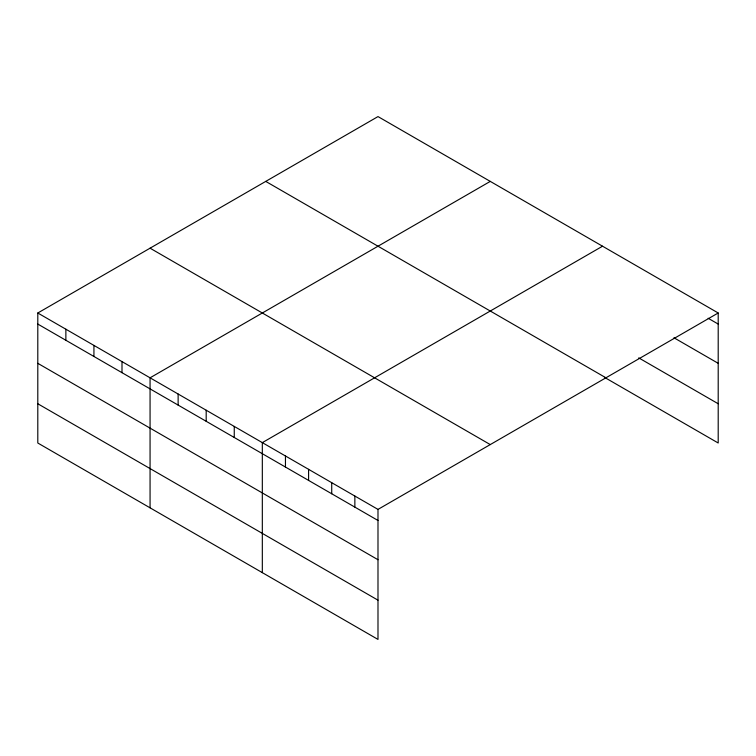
<?xml version="1.0" encoding="UTF-8"?>
<svg xmlns="http://www.w3.org/2000/svg" width="756" height="756" viewBox="0 0 756 756"><rect width="100%" height="100%" fill="white"/><g stroke="black" fill="none" stroke-linecap="round" stroke-linejoin="round"><path stroke-width="1.13" d="M37.8 313.003L377.991 509.402L377.991 639.415L37.8 443.016L37.8 313.003L378.009 116.585L718.2 312.984L718.2 442.997L604.545 377.386M490.275 181.393L150.066 377.811L150.066 507.824M602.532 246.21L262.323 442.629L262.323 572.642M377.991 509.402L718.2 312.984M708.145 318.257L718.2 324.059M673.946 337.762L718.2 363.315M638.744 357.881L718.2 403.751M265.743 181.402L605.934 377.802M150.066 248.185L490.257 444.585M37.8 324.069L377.991 520.478M37.8 363.324L377.991 559.733M37.8 403.761L377.991 600.169M354.857 496.049L354.857 507.125M331.723 482.697L331.723 493.772M308.59 469.334L308.59 480.41M285.456 455.981L285.456 467.057M234.256 426.422L234.256 437.497M206.19 410.224L206.19 421.29M178.132 394.018L178.132 405.093M121.999 361.614L121.999 372.68M93.933 345.407L93.933 356.482M65.867 329.2L65.867 340.276"/></g></svg>
